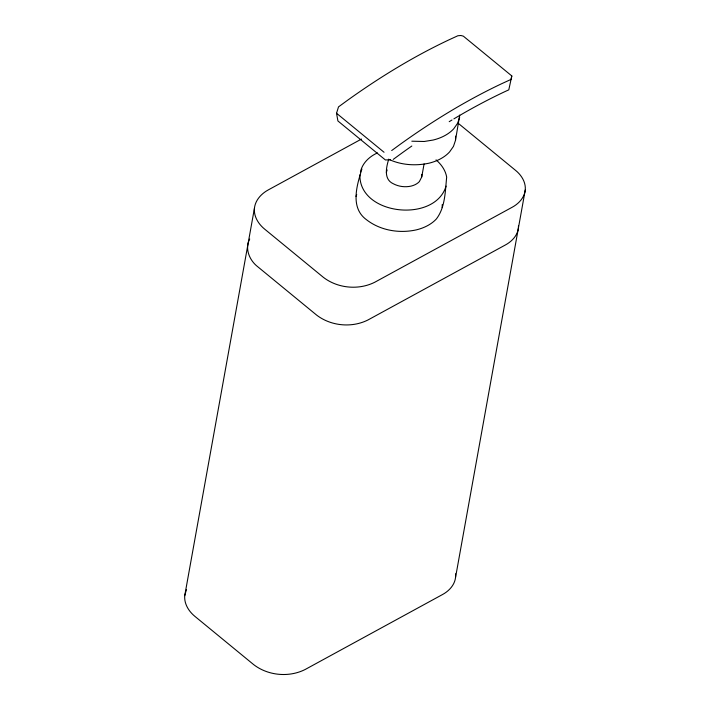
<?xml version="1.0" encoding="UTF-8"?>
<svg xmlns="http://www.w3.org/2000/svg" width="710" height="710" viewBox="0 0 710 710"><rect width="100%" height="100%" fill="white"/><g stroke="black" fill="none" stroke-linecap="round" stroke-linejoin="round"><path stroke-width="1.06" d="M361.896 169.024C356.89 185.328 349.835 207.675 366.564 219.78C380.471 230.555 399.322 233.625 416.3 229.88A48.182 32.305 10.2 0 0 436.419 218.902C445.347 207.24 445.214 191.114 446.67 177.092C445.481 170.178 441.274 164.365 436.046 159.865M359.908 174.917C358.958 215.379 435.044 223.339 446.058 186.109M388.681 159.315C386.231 167.489 383.462 179.417 393.402 183.801C398.789 186.65 405.17 187.422 411.108 186.1A19.809 13.277 10.2 0 0 419.37 181.582L421.74 176.95L424.083 163.912M421.74 176.95L421.784 174.42M442.188 207.613L442.232 204.542M388.663 159.271C401.114 165.119 415.545 166.078 428.911 163.211A49.514 33.192 10.2 0 0 449.581 151.931L453.468 146.384L455.5 140.332L455.572 136.125M455.5 140.332L459.707 115.073M458.234 123.3L515.735 170.515C521.477 175.201 525.933 182.266 525.267 189.916L455.58 577.212C454.808 584.862 449.102 590.968 442.587 594.501L305.158 669.495C289.005 677.677 268.069 675.707 253.718 664.658L194.904 616.369C188.78 611.363 184.023 603.819 184.733 595.654L254.42 208.358C255.245 200.202 261.333 193.679 268.291 189.907L361.479 139.053M184.733 595.654L186.464 589.486M525.267 189.916C524.495 197.566 518.788 203.672 512.274 207.205L374.844 282.198C358.692 290.381 337.756 288.411 323.405 277.361L264.59 229.073C258.467 224.067 253.701 216.523 254.42 208.358M390.562 159.714L385.415 159.972L337.907 120.957L336.54 113.263L338.501 106.89L347.492 100.323A512.061 243.202 -50.6 0 1 449.039 39.813L457.888 35.74L460.914 35.5L463.346 36.157L511.812 75.943L511.067 79.396L502.218 83.452A512.061 243.202 -50.6 0 0 400.68 143.97L391.68 150.555M511.812 75.943L508.795 89.842L504.641 91.75A515.602 244.888 -50.6 0 0 453.876 118.872M360.431 172.042C362.269 163.149 369.404 156.511 377.436 152.916M356.038 196.421L356.704 194.46M386.338 172.344L387.154 169.921M459.672 117.177L457.63 123.229L453.743 128.776A49.514 33.192 10.2 0 1 433.073 140.056L424.189 141.485L411.827 141.201M249.707 239.048C244.497 248.757 249.6 260.534 257.801 266.791L316.616 315.08C330.966 326.139 351.903 328.1 368.055 319.926L505.484 244.923C512.434 241.178 518.682 234.247 518.477 225.931M393.242 159.386L402.392 152.703A515.602 244.888 -50.6 0 1 411.836 146.02M336.54 113.263L384.048 152.268M455.572 573.795L455.58 577.212M449.208 121.685A515.602 244.888 -50.6 0 1 452.004 119.99"/></g></svg>
